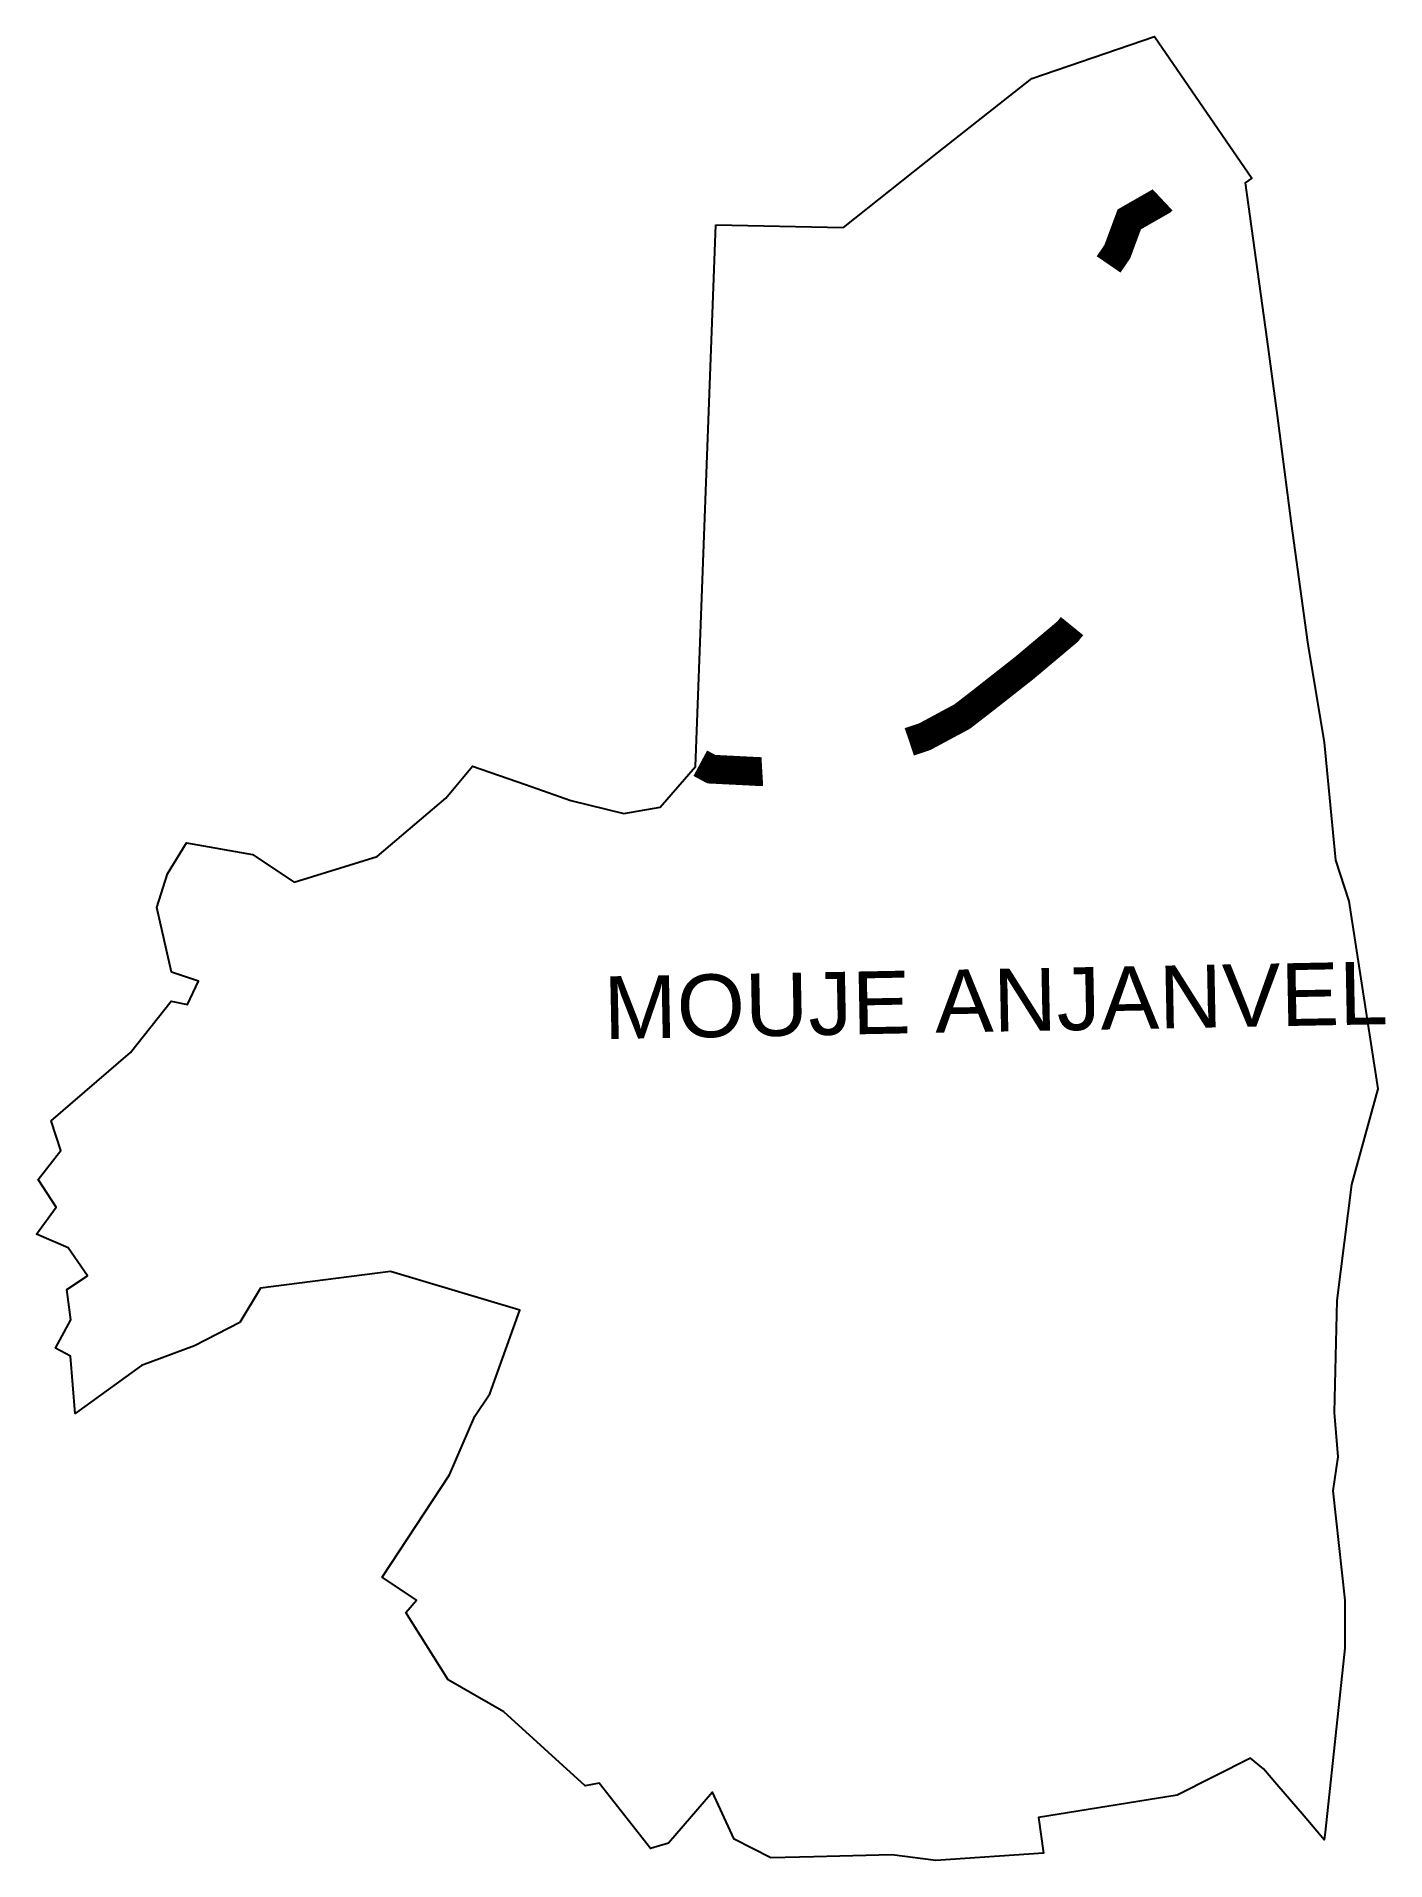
# Model space of a CAD drawing. Header units: metres. Extents: x 303201 to 305538, y 1941398 to 1944559.
import ezdxf

# ---------------------------------------------------------------- set-up
doc = ezdxf.new("R2010")
doc.units = ezdxf.units.M
doc.layers.add('ARTIFICIALLY PROTECTED', color=10, linetype='Continuous')
doc.layers.add('VILLAGE NAME', color=250, linetype='Continuous')
doc.styles.get("Standard").update_dxf_attribs({"font": 'simplex.shx'})

msp = doc.modelspace()

# ---------------------------------------------------------------- linework, layer by layer
at = {"color": 3, "flags": 128}
for points in [[(304599.1, 1944228.4), (304762.3, 1944357.3), (304925.6, 1944486.2), (305138.1, 1944559.2), (305307.1, 1944313.5), (305295.4, 1944305.6), (305332.6, 1944034.7), (305350.7, 1943902.4), (305374.9, 1943715.1), (305403, 1943509.5), (305431.9, 1943336), (305451.8, 1943132.1), (305474.7, 1943061), (305525.3, 1942735.8), (305479.8, 1942569.8), (305454.1, 1942369), (305449.7, 1942174.7), (305455.6, 1942098.2), (305447.3, 1942038.9), (305467.9, 1941849.8), (305468.1, 1941766.3), (305433.7, 1941447.9), (305432.3, 1941434.6), (305397.6, 1941475.2), (305350.3, 1941530.4), (305327, 1941557.6), (305304.5, 1941575.7), (305177.5, 1941511.7), (304936.9, 1941473.2), (304945.7, 1941411.4), (304759, 1941398.5), (304683.3, 1941408.1), (304548, 1941405), (304473.2, 1941403.4), (304409.9, 1941435.3), (304372.2, 1941516.7), (304296.2, 1941428.8), (304265.1, 1941419.1), (304176.1, 1941532.6), (304151.4, 1941527.9), (304010.7, 1941656.1), (303914, 1941711.4), (303841, 1941828), (303859.4, 1941849.4), (303800, 1941889.5), (303916.5, 1942066.8), (303960.5, 1942168.5), (303986.2, 1942207.4), (304038.7, 1942352.3), (303814.4, 1942419.4), (303589.3, 1942390.3), (303553.3, 1942330.9), (303474.6, 1942290.6), (303382.8, 1942256.2), (303268.2, 1942173.3), (303259.8, 1942272.2), (303234, 1942286), (303260.2, 1942335.1), (303253.6, 1942387.7), (303289, 1942411.4), (303255.8, 1942459.9), (303200.9, 1942484.1), (303235.1, 1942530.5), (303203.7, 1942578.4), (303243.2, 1942628.7), (303226.5, 1942680.2), (303363.7, 1942798.8), (303434.3, 1942887.6), (303462.5, 1942881.7), (303481.8, 1942922.5), (303434.8, 1942938), (303409.7, 1943049.7), (303427.8, 1943108.3), (303460.6, 1943162.1), (303575.2, 1943141.9), (303647.6, 1943093.5), (303791.1, 1943138.4), (303910.4, 1943239.6), (303956.4, 1943294.7), (304048.1, 1943262.9), (304126.9, 1943235.5), (304218.9, 1943212.5), (304281.4, 1943223.5), (304342.6, 1943294.3), (304377.8, 1944233)], [(304377.8, 1944233), (304599.1, 1944228.4)]]:
    msp.add_lwpolyline(points, dxfattribs=at)
at = {"layer": 'ARTIFICIALLY PROTECTED', "const_width": 50, "flags": 128}
for points in [[(305152.3, 1944275.9), (305150.7, 1944274.4), (305094.5, 1944242.3), (305073.7, 1944186.3), (305058.6, 1944164.2)], [(304995.3, 1943537.5), (304987.5, 1943527.9), (304912.8, 1943465.1), (304839.8, 1943407.7), (304805, 1943380.8), (304740.3, 1943346), (304713.3, 1943336.9)], [(304458.6, 1943285.5), (304455.2, 1943285.3), (304370.2, 1943289.6), (304351.1, 1943299.9), (304351.1, 1943299.9)]]:
    msp.add_lwpolyline(points, dxfattribs=at)

# ---------------------------------------------------------------- texts
at = {"layer": 'VILLAGE NAME', "insert": (304182.7, 1942930.4), "char_height": 108.748, "attachment_point": 1, "rotation": 1.1028}
msp.add_mtext_dynamic_manual_height_columns('{\\fArial|b0|i0|c0|p34;MOUJE ANJANVEL}', width=1571.314, gutter_width=543.7, heights=[0], dxfattribs=at)

doc.saveas('drawing.dxf')
